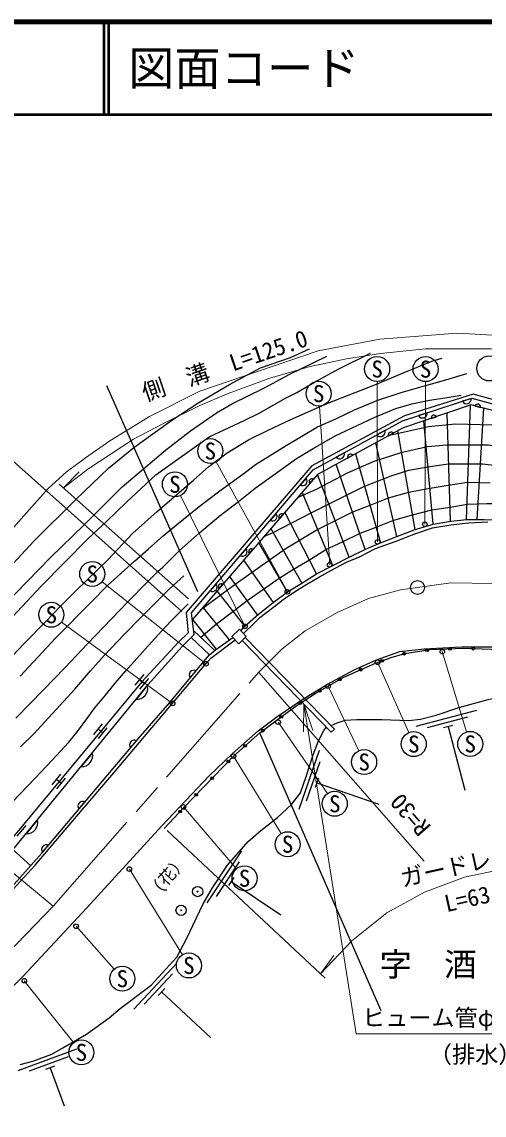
# Model space of a CAD drawing. Units: millimetres, scale not verified. Extents: x 40000 to 680000, y 20000 to 380000.
# Drawn here: x 108904 to 158836, y 261944 to 380000 of the extents above; entities that cross this region are included whole.
import ezdxf
from ezdxf.enums import TextEntityAlignment as Align

# ---------------------------------------------------------------- set-up
doc = ezdxf.new("R2010")
doc.units = ezdxf.units.MM
doc.header["$LTSCALE"] = 1000
doc.linetypes.add('CHAIN', pattern=[18.5, 12, -1.5, 3.5, -1.5])
for name, color, linetype, lineweight in [('M-BGD', 7, 'Continuous', 25), ('M-BGD-EXST', 7, 'Continuous', 25), ('M-BMK', 2, 'CHAIN', 13), ('M-BMK-ROW', 30, 'Continuous', 25), ('M-BMK-SRVR', 3, 'Continuous', 25), ('M-STR-HTXT', 7, 'Continuous', 13), ('M-TTL', 2, 'Continuous', 140), ('M-TTL-LINE', 7, 'Continuous', 50)]:
    doc.layers.add(name, color=color, linetype=linetype, lineweight=lineweight)
doc.layers.add('M-BMK-HTXT', color=7, linetype='Continuous')
doc.layers.add('M-TTL-TXT', color=7, linetype='Continuous')
doc.styles.add('ＭＳ ゴシック', font='')
doc.styles.get('ＭＳ ゴシック').set_extended_font_data('MS Gothic')

# ---------------------------------------------------------------- blocks, each defined once
blk = doc.blocks.new('open_arrow')
at = {"color": 0, "linetype": 'Continuous', "lineweight": -2}
blk.add_lwpolyline([(7.5, 1.25), (0, 0), (7.5, -1.25)], dxfattribs=at)

msp = doc.modelspace()

# ---------------------------------------------------------------- linework, layer by layer
at = {"layer": 'M-BGD'}
for p, q in [((157453, 339336), (156510, 339030)), ((152698, 337789), (151756, 337483)), ((155190, 326073), (154842, 337752)), ((157322, 338589), (156886, 326256)), ((157848, 338527), (158453, 338368)), ((158068, 326255), (158786, 338281)), ((153331, 325763), (152339, 336906)), ((153102, 337164), (153695, 337364)), ((148105, 335868), (147236, 335393)), ((148489, 335280), (149039, 335579)), ((149491, 335824), (151338, 325174)), ((149403, 324416), (147129, 334542)), ((143720, 333467), (142851, 332991)), ((144094, 332896), (144645, 333194)), ((144951, 333360), (147636, 323737)), ((145981, 323031), (142866, 332229)), ((139606, 330731), (138964, 329977)), ((139993, 330147), (140402, 330620)), ((144268, 322190), (140843, 331132)), ((142497, 321305), (139174, 329199)), ((140736, 320401), (137316, 327046)), ((136366, 326923), (135724, 326168)), ((136725, 326362), (137134, 326836)), ((135807, 325299), (139135, 319398)), ((137582, 318455), (134502, 323787)), ((133126, 323115), (132484, 322360)), ((133458, 322578), (133867, 323051)), ((132852, 321876), (136043, 317300)), ((134371, 315968), (131349, 320135)), ((129886, 319307), (129244, 318552)), ((130190, 318793), (130599, 319267)), ((133004, 314727), (129983, 318553)), ((131343, 313256), (128516, 316721)), ((127331, 315482), (129904, 312247)), ((127485, 314241), (129747, 312127)), ((131582, 313627), (132399, 314413)), ((132399, 314413), (133147, 313637)), ((127185, 313516), (129169, 311649)), ((131582, 313627), (132330, 312851)), ((132330, 312851), (133147, 313637)), ((142321, 303307), (132698, 313204)), ((133039, 313533), (142660, 303638)), ((121149, 308371), (122107, 309526)), ((127094, 309160), (127731, 309919)), ((122453, 308325), (121240, 306839)), ((122128, 308533), (121628, 308948)), ((121649, 307956), (122607, 309110)), ((158000, 305623), (151467, 303922)), ((157024, 304904), (152669, 303770)), ((116668, 303031), (117626, 304185)), ((117648, 303193), (117147, 303608)), ((117169, 302616), (118127, 303770)), ((142660, 303638), (142321, 303307)), ((155468, 304034), (154452, 303769)), ((154960, 303901), (156746, 297040)), ((120650, 301604), (121287, 302364)), ((116516, 301069), (115302, 299583)), ((141024, 301320), (138808, 294944)), ((141079, 300109), (139602, 295859)), ((112167, 297607), (113125, 298762)), ((113146, 297769), (112646, 298184)), ((112667, 297192), (113625, 298346)), ((140938, 298332), (140593, 297340)), ((140766, 297836), (147463, 295508)), ((115077, 295005), (115714, 295764)), ((108408, 292061), (109366, 293215)), ((110578, 293814), (109364, 292327)), ((107938, 290630), (109857, 288881)), ((111147, 290324), (111783, 291083)), ((132640, 290473), (128887, 284862)), ((132388, 289288), (129887, 285547)), ((131804, 287604), (131220, 286731)), ((131512, 287167), (136888, 283571)), ((125611, 278334), (121014, 273391)), ((125175, 277204), (122110, 273909)), ((124329, 275634), (123614, 274866)), ((123972, 275250), (129282, 270312)), ((114797, 269071), (108473, 266713)), ((113901, 268256), (109684, 266684)), ((112442, 267232), (111458, 266865)), ((111950, 267049), (113474, 262961))]:
    msp.add_line(p, q, dxfattribs=at)
for points in [[(105774, 313523), (110988, 319065), (116053, 324216), (118087, 326069), (120212, 328147), (123377, 331084), (125385, 332540), (129125, 335205), (132898, 336960), (134524, 337740), (137386, 339365), (138618, 339978), (140518, 341105), (143147, 342544), (146570, 344233)], [(105782, 315792), (111996, 322164), (115632, 325675), (119734, 329783), (122040, 331749), (124428, 333741), (127108, 335824), (129927, 337768), (131654, 338800), (135022, 340454), (137792, 341910), (141834, 343893)], [(106162, 319609), (110201, 323922), (114738, 328421), (118275, 331800), (121006, 334033), (125094, 336976), (128021, 338883), (131330, 340854), (134675, 342624), (137935, 343760), (139976, 344680)], [(106534, 310122), (109207, 312921), (111566, 315318), (113052, 316883), (114718, 318547), (118239, 321961), (120854, 324748), (123518, 327112), (127473, 330536), (129102, 331996), (131068, 333455), (133370, 334858), (135503, 335926), (137963, 337046), (141947, 338838), (147042, 340793), (150209, 342153), (153186, 343356), (154263, 343673)], [(108715, 309353), (112571, 313486), (116379, 317352), (118148, 319125), (121073, 321774), (122565, 323113), (124180, 324513), (125611, 325670), (128061, 327673), (130145, 329235), (133057, 331379), (134147, 332216), (137443, 334263), (140849, 336284), (142815, 337141), (144831, 338096), (147361, 339151), (149870, 339987), (152380, 340684), (154691, 341361), (156962, 342018)], [(180136, 331657), (180263, 332174), (169745, 336457), (157655, 339805), (150221, 337455), (140218, 332056), (126666, 316225), (126855, 314015), (125785, 312973), (121878, 308741), (108039, 292067), (107679, 291549), (106006, 289744), (93104, 276753)], [(108262, 304817), (111243, 307870), (113553, 310248), (116005, 312843), (120345, 317362), (122482, 319532), (123575, 320644), (124141, 321132), (125937, 322926), (128104, 324838), (130188, 326591), (132290, 328220), (134097, 329653), (136532, 331361), (138575, 332833), (140383, 333916), (142758, 335293), (145117, 336416), (146945, 337273), (149303, 338244), (151023, 338753), (152935, 339135), (154846, 339440), (156352, 339695)], [(127243, 316200), (140374, 331634), (150023, 336919), (157497, 339351), (169676, 336041), (180136, 331657)], [(180711, 330884), (177333, 332294), (169737, 335357), (167264, 336057), (157448, 338632), (150081, 336144), (140843, 331132), (127331, 315482)], [(181281, 329849), (179802, 329910), (178350, 330333), (177226, 330814), (174890, 332045), (171122, 333688), (167930, 334919), (164990, 335623), (162602, 336100), (159727, 336463), (155755, 336554), (152819, 336265), (149897, 335633), (148611, 335346)], [(182348, 327851), (180058, 327866), (177935, 328271), (175602, 329531), (172240, 331003), (168610, 332417), (166140, 333075), (162819, 333794), (159305, 334274), (154805, 334293), (152728, 334126), (149837, 333476), (146918, 332522), (144041, 331261), (140685, 329507), (138650, 328591)], [(135048, 324420), (136056, 324872), (140083, 326935), (145836, 329833), (148783, 330983), (150686, 331579), (152955, 331993), (154991, 332263), (158665, 332281), (163320, 331736), (167925, 330550), (172711, 328821), (175593, 327426), (177281, 326542), (178963, 326085), (180788, 325760), (182364, 325789), (183314, 325878)], [(159478, 330178), (157067, 330242), (155168, 329986), (152352, 329517), (150539, 329131), (148478, 328552), (146481, 327758), (144634, 327071), (140856, 325191), (137355, 323074), (131951, 319250), (128198, 316487)], [(128233, 313541), (129935, 315007), (131702, 316337), (133252, 317515), (134997, 318736), (136699, 319935), (138248, 320917), (139972, 321898), (141739, 323032), (143553, 323860), (145441, 324786), (147188, 325450), (148989, 326149), (151103, 326778), (153187, 327299), (155164, 327585), (156987, 327914), (159139, 327980), (161168, 327991)], [(132548, 314258), (133004, 314727), (134449, 316039), (136043, 317300), (137582, 318455), (139135, 319398), (140736, 320401), (142497, 321305), (144268, 322190), (146009, 323045), (147636, 323737), (149403, 324416), (151275, 325155), (153331, 325763), (155246, 326082), (156963, 326264), (158832, 326249), (160888, 326220)], [(132826, 313970), (133944, 315034), (134621, 315672), (136109, 316840), (137146, 317637), (138345, 318456), (139693, 319297), (141069, 320089), (142283, 320758), (143974, 321656), (145439, 322280), (147119, 323120), (149208, 323887), (151448, 324742), (153270, 325378), (155242, 325701), (157161, 325895), (159250, 326015)], [(108770, 301697), (110191, 303117), (112613, 305747), (114615, 307957), (116333, 309908), (117786, 311570), (119965, 313842), (121816, 315739), (123199, 317120), (124845, 318764), (126414, 320194)], [(107895, 295769), (110346, 298337), (112194, 300281), (113973, 302230), (114930, 303377), (116047, 304887), (116788, 305928), (117808, 307103), (118971, 308605), (120133, 309922), (122210, 312260), (123634, 313808), (124952, 315249), (126870, 317173)], [(72204, 259380), (85414, 269963), (84770, 270778), (89614, 274522), (91810, 274637), (107913, 290600), (118518, 303506), (122541, 308433), (126203, 312535), (127532, 313863), (127243, 316200)], [(74085, 256893), (95349, 274188), (97917, 276307), (101317, 279612), (106594, 285247), (111062, 290223), (116462, 296656), (121470, 302572), (124871, 306506), (128535, 310879), (129169, 311649), (129826, 312192), (131699, 313506)], [(74302, 256607), (79806, 261134), (84278, 264731), (89253, 268733), (94299, 272836), (96501, 274630), (100962, 278816), (105480, 283653), (107552, 285920), (110326, 288922), (115435, 294906), (118636, 298656), (125117, 306324), (128783, 310682), (129326, 311305), (131929, 313267)], [(97732, 265944), (101376, 269377), (109002, 276904), (115915, 284341), (124034, 293186), (129141, 298576), (131616, 300951), (134422, 303458), (136435, 304943), (139258, 306868), (141927, 308498), (144787, 310023), (147202, 311123), (149733, 312021), (152352, 312312), (156396, 312525), (160202, 312507), (164579, 312059), (168060, 311300), (171100, 310223), (173806, 308737), (175846, 307156), (177813, 304963)], [(124291, 292902), (126411, 295173), (131764, 300705), (134590, 303213), (136477, 304628), (138645, 306230), (140568, 307477), (143692, 309228), (147085, 310758), (148795, 311356), (150267, 311798), (153003, 312208), (156590, 312353), (159627, 312256), (163291, 311882), (166161, 311410), (168366, 310853), (170121, 310265), (174351, 308045), (175638, 307053), (177603, 304774)], [(142298, 304010), (142949, 304317), (143817, 304586), (145102, 304671), (147781, 304659), (150698, 304553), (151978, 304700), (153665, 305131), (156108, 305971), (159281, 306826), (161858, 307402), (164107, 307769), (167173, 307999), (175638, 307053)], [(108732, 267401), (110098, 267765), (112128, 268521), (113319, 269197), (115883, 270684), (118330, 272440), (119527, 273472), (122857, 275986), (125656, 278996), (126683, 280979), (128490, 284768), (129482, 286503), (131104, 288929), (133351, 291495), (134713, 292672), (136528, 294083), (138013, 295471), (138991, 296743), (139600, 298495), (140376, 300848), (140947, 302347), (141528, 303496), (141802, 303841)]]:
    msp.add_lwpolyline(points, dxfattribs=at)
for centre, radius in [((150189, 311775), 150), ((152659, 312157), 150), ((155153, 312295), 150), ((157651, 312319), 150), ((147809, 311011), 150), ((145505, 310046), 150), ((143246, 308978), 150), ((141065, 307755), 150), ((138949, 306427), 150), ((136926, 304959), 150), ((134923, 303463), 150), ((133032, 301830), 150), ((131204, 300126), 150), ((129466, 298329), 150), ((127727, 296533), 150), ((125997, 294729), 150), ((127892, 286084), 550), ((127892, 286084), 50), ((126101, 284059), 550), ((126101, 284059), 50)]:
    msp.add_circle(centre, radius, dxfattribs=at)
for centre, radius, start, end in [((156951, 339276), 505, 209.19348, 6.85167), ((152197, 337729), 505, 209.19348, 6.85167), ((158137, 338395), 318, 355.19173, 155.40946), ((153416, 337213), 318, 28.55242, 188.77015), ((147623, 335716), 505, 219.88106, 17.53925), ((148790, 335381), 318, 38.37419, 198.59192), ((143238, 333314), 505, 219.88106, 17.53925), ((144395, 332997), 318, 38.37419, 198.59192), ((139210, 330417), 505, 240.77964, 38.43783), ((140239, 330348), 318, 59.08278, 219.30051), ((135970, 326609), 505, 240.77964, 38.43783), ((136971, 326563), 318, 59.08278, 219.30051), ((132730, 322801), 505, 240.77964, 38.43783), ((133703, 322779), 318, 59.08278, 219.30051), ((129490, 318993), 505, 240.77964, 38.43783), ((130436, 318994), 318, 59.08278, 219.30051), ((127487, 309477), 505, 61.21361, 218.87181), ((121311, 308019), 1182, 266.52296, 15.00811), ((121311, 308019), 1182, 266.52296, 15.00811), ((121044, 301921), 505, 61.21361, 218.87181), ((115374, 300763), 1182, 266.52296, 15.00811), ((115374, 300763), 1182, 266.52296, 15.00811), ((115471, 295321), 505, 61.21361, 218.87181), ((109436, 293507), 1182, 266.52296, 15.00811), ((109436, 293507), 1182, 266.52296, 15.00811), ((111540, 290641), 505, 61.21361, 218.87181)]:
    msp.add_arc(centre, radius, start, end, dxfattribs=at)
at = {"layer": 'M-BGD-EXST'}
for centre, radius in [((147280, 342513), 1350), ((152510, 342499), 1350), ((159394, 342574), 1350), ((140963, 339855), 1350), ((129261, 333654), 1350), ((125432, 330064), 1350), ((152431, 325747), 250), ((147325, 323854), 250), ((116506, 320382), 1350), ((142152, 321378), 250), ((137582, 318455), 250), ((112087, 315973), 1350), ((133004, 314727), 250), ((154319, 311992), 250), ((128783, 310682), 250), ((147331, 310844), 250), ((141976, 308266), 250), ((125182, 306401), 250), ((136584, 304382), 250), ((151238, 302011), 1350), ((157333, 302031), 1350), ((145876, 300073), 1350), ((131764, 300705), 250), ((142703, 295564), 1350), ((126362, 295220), 250), ((137608, 291198), 1350), ((120518, 288517), 250), ((132955, 287519), 1350), ((114757, 282340), 250), ((126946, 278103), 1350), ((119757, 276677), 1350), ((109171, 276454), 250), ((115335, 268721), 1350)]:
    msp.add_circle(centre, radius, dxfattribs=at)
at = {"layer": 'M-BMK'}
msp.add_lwpolyline([(76311, 253950), (91589, 265463), (98584, 271077), (104312, 276288), (112326, 284552), (134505, 309789), (137007, 312298), (139491, 314249), (142970, 316229), (146328, 317736), (149801, 318667), (151635, 318923), (155232, 319433), (159822, 319369), (164320, 318567), (169282, 316795), (172242, 315277), (176260, 312409), (178583, 309991), (226623, 259163), (243889, 241007)], dxfattribs=at)
at = {"layer": 'M-BMK-ROW'}
for p, q in [((127909, 318440), (118071, 340706)), ((147707, 273191), (134590, 303213))]:
    msp.add_line(p, q, dxfattribs=at)
at = {"layer": 'M-BMK-SRVR'}
msp.add_circle((151635, 318923), 750, dxfattribs=at)
at = {"layer": 'M-STR-HTXT'}
for p, q in [((147325, 323854), (147283, 341163)), ((152431, 325747), (152504, 341149)), ((142152, 321378), (141050, 338508)), ((126174, 316339), (106639, 333741)), ((137582, 318455), (129860, 332559)), ((113382, 329660), (115097, 331416)), ((126886, 317683), (112922, 330068)), ((133004, 314727), (126030, 328853)), ((128783, 310682), (117565, 319545)), ((125182, 306401), (113177, 315177)), ((154319, 311992), (156942, 303324)), ((147331, 310844), (150692, 303246)), ((134479, 309760), (152342, 289372)), ((141976, 308266), (145296, 301292)), ((112299, 284524), (88369, 304187)), ((136584, 304382), (141934, 296673)), ((131764, 300705), (136901, 292348)), ((126362, 295220), (132077, 288544)), ((124597, 292672), (141659, 276724)), ((120518, 288517), (126237, 279252)), ((114757, 282340), (118863, 277689)), ((141160, 277191), (142587, 279188)), ((109171, 276454), (114494, 269776))]:
    msp.add_line(p, q, dxfattribs=at)
for points in [[(58058, 278081), (72662, 289147), (76301, 292035), (80270, 295477), (85212, 300195), (89973, 305079), (96020, 311875), (109123, 326654), (111728, 329627), (113693, 331375), (115771, 332907), (118391, 334766), (122700, 337376), (128124, 340111), (140908, 344480), (147574, 345726), (155933, 346387), (164287, 345929), (171242, 344808), (176254, 343613), (181141, 342048), (186888, 339572), (191766, 336942), (196160, 334168)], [(113382, 329660), (116037, 331710), (120968, 334930), (124186, 336621), (128131, 338573), (131184, 339877), (135689, 341543), (140062, 342773), (143957, 343615), (147654, 344204), (152509, 344682), (159594, 344708), (166217, 344129), (171722, 343208), (178749, 341276), (182905, 339750)], [(139348, 306365), (145026, 270739), (182248, 270739)], [(141160, 277191), (144553, 280761), (148331, 283778), (152400, 286034), (156714, 287643), (160481, 288433), (164796, 288701), (168104, 288567), (171279, 288120), (175321, 286972)]]:
    msp.add_lwpolyline(points, dxfattribs=at)
at = {"layer": 'M-TTL'}
msp.add_line((680000, 380000), (40000, 380000), dxfattribs=at)
at = {"layer": 'M-TTL-LINE'}
for p, q in [((117750, 380000), (117750, 370000)), ((118250, 380000), (118250, 370000)), ((40000, 370000), (680000, 370000))]:
    msp.add_line(p, q, dxfattribs=at)

# ---------------------------------------------------------------- block references
at = {"layer": 'M-STR-HTXT', "xscale": 400, "yscale": 400, "rotation": 279.1}
msp.add_blockref('open_arrow', (139348, 306365), dxfattribs=at)

# ---------------------------------------------------------------- texts
at = {"layer": 'M-BGD-EXST', "style": 'ＭＳ ゴシック'}
for p in [(147280, 342513), (152510, 342499), (140963, 339855), (129261, 333654), (125432, 330064), (116506, 320382), (112087, 315973), (151238, 302011), (157333, 302031), (145876, 300073), (142703, 295564), (137608, 291198), (132955, 287519), (126946, 278103), (119757, 276677), (115335, 268721)]:
    msp.add_text('S', height=1833, dxfattribs=at).set_placement(p, align=Align.MIDDLE_CENTER)
at = {"layer": 'M-BMK-HTXT', "style": 'ＭＳ ゴシック'}
msp.add_text('(花）', height=1320, rotation=47.448, dxfattribs=at).set_placement((124157, 285678), align=Align.BOTTOM_LEFT)
msp.add_text('字  酒  箒', height=2566, dxfattribs=at).set_placement((147535, 276173), align=Align.BOTTOM_LEFT)
at = {"layer": 'M-STR-HTXT', "style": 'ＭＳ ゴシック'}
for s, rotation, p in [('側  溝  L=125.0', 18.865, (131286, 341520)), ('R=30', 131.223, (151957, 295341)), ('ガードレール', 12.662, (157456, 287694)), ('L=63.0', 12.662, (158555, 284142))]:
    msp.add_text(s, height=1833, rotation=rotation, dxfattribs=at).set_placement(p, align=Align.BOTTOM_CENTER)
msp.add_text('ヒューム管φ400 L=15.10', height=1833, dxfattribs=at).set_placement((173750, 271001), align=Align.BOTTOM_RIGHT)
msp.add_text('（排水）', height=1833, dxfattribs=at).set_placement((157866, 267032), align=Align.BOTTOM_CENTER)
at = {"layer": 'M-TTL-TXT', "style": 'ＭＳ ゴシック'}
msp.add_text('図面コード', height=3666, dxfattribs=at).set_placement((120380, 375000), align=Align.MIDDLE_LEFT)

doc.saveas('drawing.dxf')
